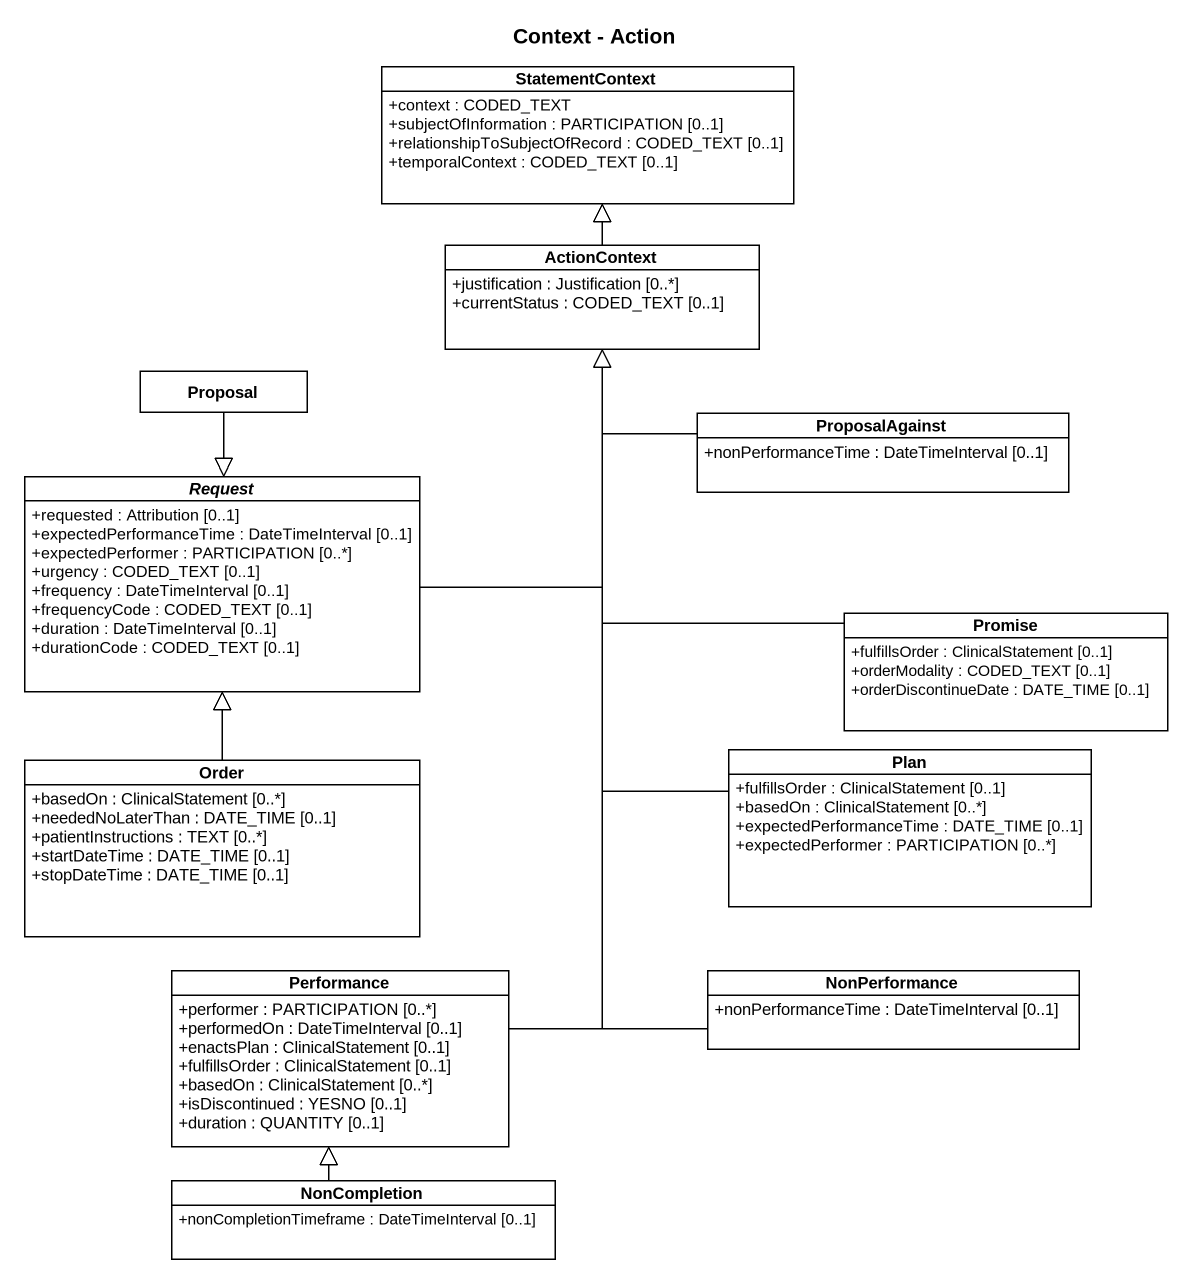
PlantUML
@startuml
title Context - Action
hide circle
hide empty members
skinparam classAttributeIconSize 0
class StatementContext {
  +context : CODED_TEXT
  +subjectOfInformation : PARTICIPATION [0..1]
  +relationshipToSubjectOfRecord : CODED_TEXT [0..1]
  +temporalContext : CODED_TEXT [0..1]
}
class ActionContext {
  +justification : Justification [0..*]
  +currentStatus : CODED_TEXT [0..1]
}
class Proposal
class ProposalAgainst {
  +nonPerformanceTime : DateTimeInterval [0..1]
}
abstract class Request {
  +requested : Attribution [0..1]
  +expectedPerformanceTime : DateTimeInterval [0..1]
  +expectedPerformer : PARTICIPATION [0..*]
  +urgency : CODED_TEXT [0..1]
  +frequency : DateTimeInterval [0..1]
  +frequencyCode : CODED_TEXT [0..1]
  +duration : DateTimeInterval [0..1]
  +durationCode : CODED_TEXT [0..1]
}
class Promise {
  +fulfillsOrder : ClinicalStatement [0..1]
  +orderModality : CODED_TEXT [0..1]
  +orderDiscontinueDate : DATE_TIME [0..1]
}
class Plan {
  +fulfillsOrder : ClinicalStatement [0..1]
  +basedOn : ClinicalStatement [0..*]
  +expectedPerformanceTime : DATE_TIME [0..1]
  +expectedPerformer : PARTICIPATION [0..*]
}
class Order {
  +basedOn : ClinicalStatement [0..*]
  +neededNoLaterThan : DATE_TIME [0..1]
  +patientInstructions : TEXT [0..*]
  +startDateTime : DATE_TIME [0..1]
  +stopDateTime : DATE_TIME [0..1]
}
class Performance {
  +performer : PARTICIPATION [0..*]
  +performedOn : DateTimeInterval [0..1]
  +enactsPlan : ClinicalStatement [0..1]
  +fulfillsOrder : ClinicalStatement [0..1]
  +basedOn : ClinicalStatement [0..*]
  +isDiscontinued : YESNO [0..1]
  +duration : QUANTITY [0..1]
}
class NonPerformance {
  +nonPerformanceTime : DateTimeInterval [0..1]
}
class NonCompletion {
  +nonCompletionTimeframe : DateTimeInterval [0..1]
}
ActionContext -up-|> StatementContext
Proposal --|> Request
ProposalAgainst -left-|> ActionContext
Request -up-|> ActionContext
Promise -up-|> ActionContext
Plan -up-|> ActionContext
Order -up-|> Request
Performance -up-|> ActionContext
NonPerformance -up-|> ActionContext
NonCompletion -up-|> Performance
@enduml
